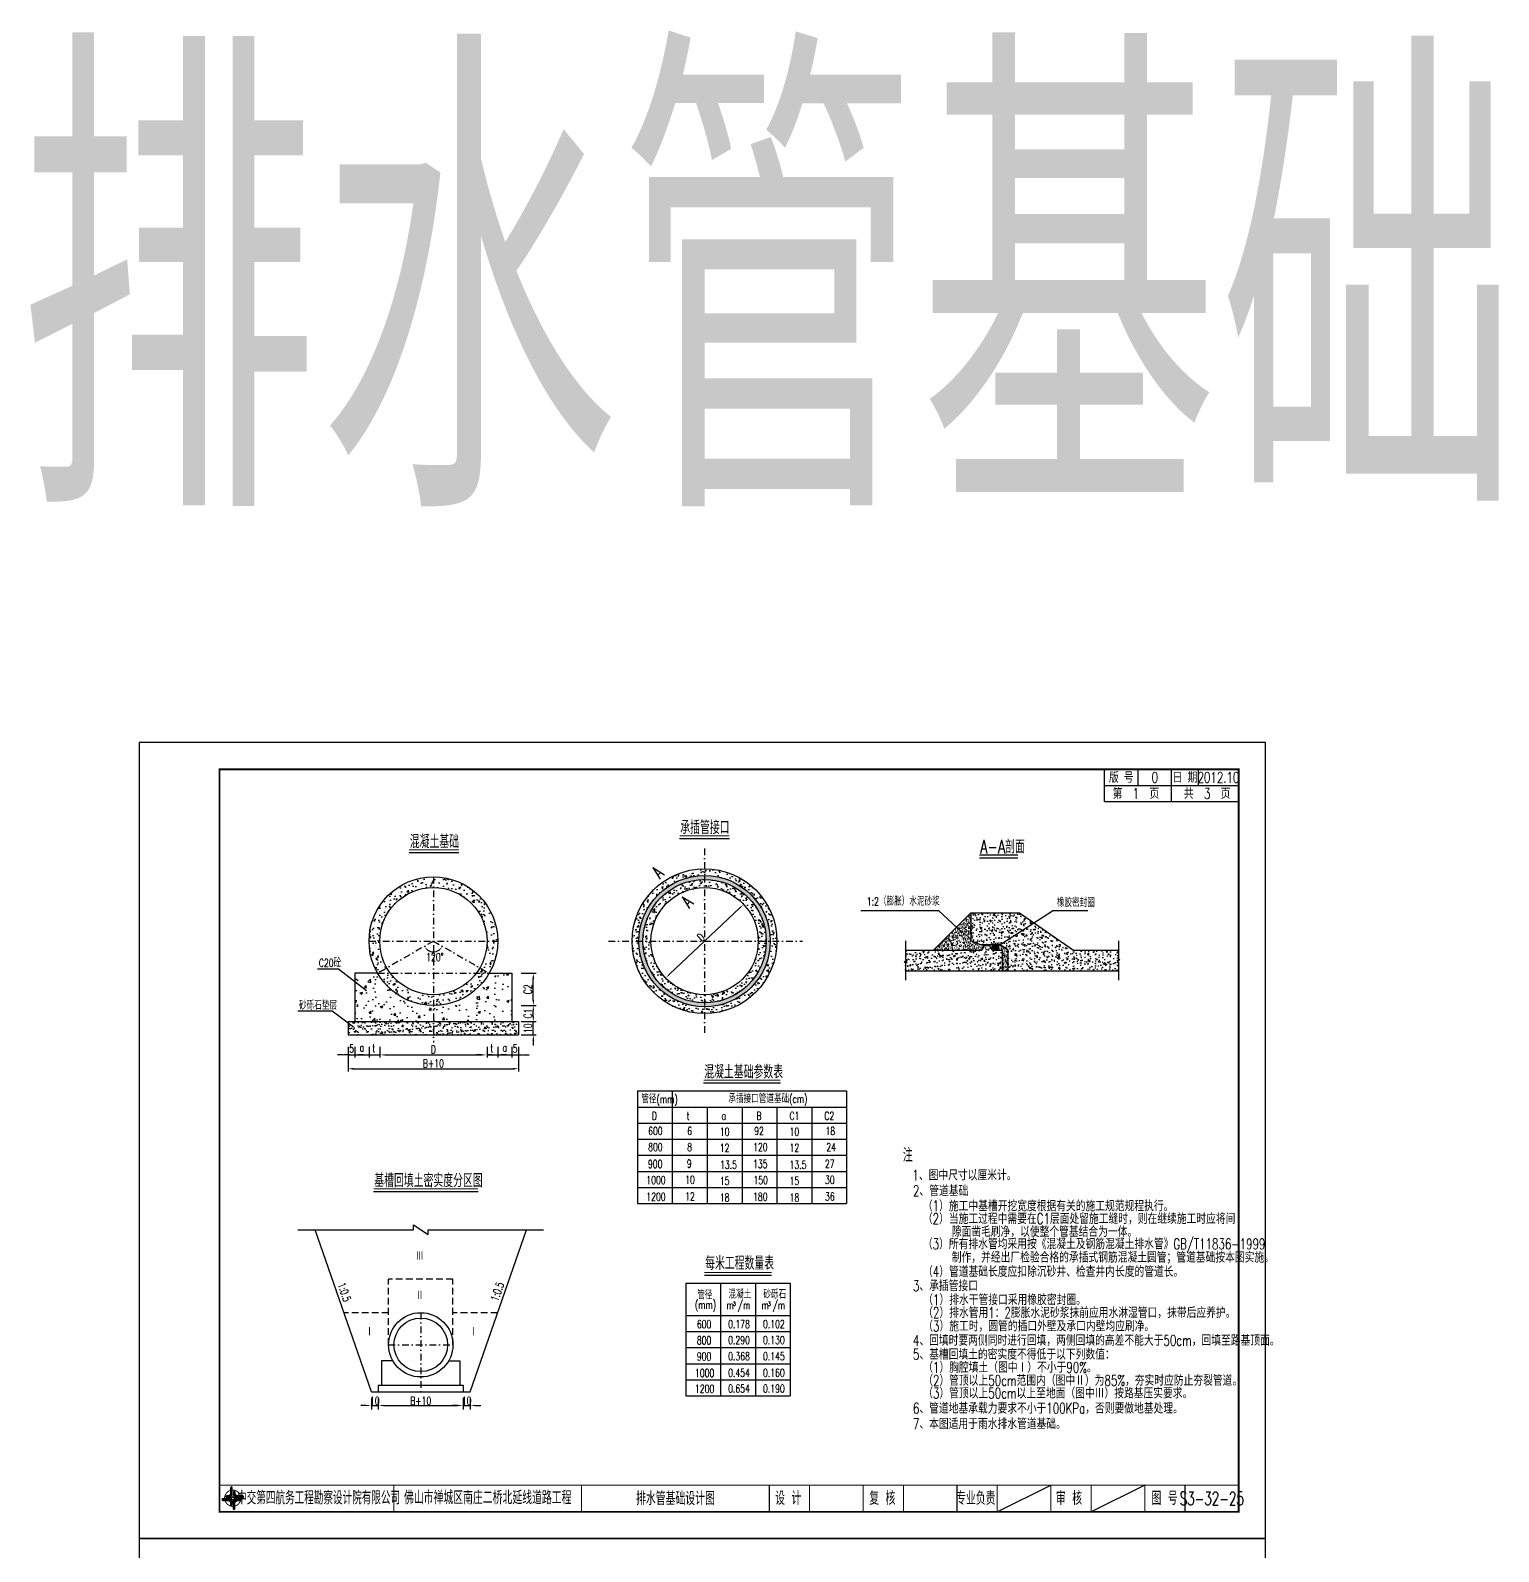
# Model space of a CAD drawing. Extents: x 5781 to 12795, y 1434 to 2653.
# Drawn here: x 10824 to 11372, y 2085 to 2653 of the extents above; entities that cross this region are included whole.
import ezdxf
from ezdxf.enums import TextEntityAlignment as Align

# ---------------------------------------------------------------- set-up
doc = ezdxf.new("R2010")
doc.units = 0
doc.header["$LTSCALE"] = 5
doc.header["$PDMODE"] = 32
doc.header["$PDSIZE"] = 0.3
doc.linetypes.add('DASHDOT', pattern=[1, 0.5, -0.25, 0, -0.25])
doc.linetypes.add('HIDDEN', pattern=[0.375, 0.25, -0.125])
doc.layers.get('0').update_dxf_attribs({"linetype": 'CONTINUOUS'})
doc.layers.get('Defpoints').update_dxf_attribs({"linetype": 'CONTINUOUS'})
for name, color, linetype in [('中心线', 2, 'DASHDOT'), ('图框', 7, 'CONTINUOUS'), ('填充', 8, 'CONTINUOUS'), ('尺寸标注', 4, 'CONTINUOUS'), ('文字', 7, 'CONTINUOUS'), ('文字字符', 7, 'CONTINUOUS'), ('结构', 7, 'CONTINUOUS'), ('结构1', 1, 'CONTINUOUS'), ('钢筋', 1, 'CONTINUOUS')]:
    doc.layers.add(name, color=color, linetype=linetype)
doc.styles.get("Standard").update_dxf_attribs({"font": 'simplex1.shx', "width": 0.7, "bigfont": 'hztxt.shx'})
doc.styles.add('TEXT', font='simplex1.shx', dxfattribs={"width": 0.7, "bigfont": 'hztxt.shx'})
doc.dimstyles.new('比例1：20', dxfattribs={"dimscale": 0, "dimtxt": 3, "dimasz": 2, "dimexe": 1, "dimexo": 1, "dimgap": 0.5, "dimtad": 1, "dimdec": 1, "dimlfac": 2, "dimzin": 9, "dimdsep": 46, "dimtxsty": 'Standard', "dimcen": -2, "dimclrd": 256, "dimclre": 256, "dimclrt": 7, "dimaunit": 1, "dimadec": 0, "dimazin": 0, "dimtfac": 0.0005, "dimtdec": 1, "dimtix": 1, "dimtmove": 2, "dimatfit": 3, "dimldrblk": 'DIM', "dimfxl": 0, "dimtolj": 1, "dimtzin": 13, "dimarcsym": 0})
pattern_1 = [(50, (11301.98, 2100.657), (4.554617, -0.398477), [0.47625, -5.23875]), (355, (11301.98, 2100.657), (-0.88107, 4.776416), [0.381, -4.191]), (100.451, (11302.3596, 2100.6236), (3.67356, 4.377917), [0.40475, -4.45225]), (46.1842, (11301.98, 2101.927), (6.77698, -1.05106), [0.71437, -7.85813]), (96.6356, (11302.545, 2101.839), (5.9351, 6.18564), [0.60712, -6.67837]), (351.184, (11301.98, 2101.927), (5.93512, 6.18563), [0.5715, -6.2865]), (21, (11302.615, 2101.6093), (3.79037, -2.556638), [0.47625, -5.23875]), (326, (11302.615, 2101.6093), (1.54505, 4.6047), [0.381, -4.191]), (71.4514, (11302.931, 2101.3963), (5.33541, 2.04807), [0.40475, -4.45225]), (37.5, (11301.98, 2100.6568), (0.077215, 2.113876), [0, -4.1402, 0, -4.2545, 0, -4.206875]), (7.5, (11301.98, 2100.6568), (1.670492, 2.504514), [0, -2.4257, 0, -4.04495, 0, -1.603375]), (327.5, (11300.564, 2100.6568), (3.389765, -0.143219), [0, -1.5875, 0, -4.953, 0, -6.57225]), (317.5, (11299.929, 2100.6568), (3.70323, 0.635662), [0, -2.06375, 0, -3.2893, 0, -4.66725])]

# ---------------------------------------------------------------- blocks, each defined once
blk = doc.blocks.new('series')
at = {"width": 0.75}
for tag, height, p in [('页码', 4, (-35, -19)), ('图名', 5, (-220, -282)), ('图号', 5, (-20, -282))]:
    blk.add_attdef(tag, text='', height=height, dxfattribs=at).set_placement(p, align=Align.MIDDLE_CENTER)
blk = doc.blocks.new('tb')
at = {"lineweight": -3}
h = blk.add_hatch(color=256, dxfattribs=at)
h.paths.add_polyline_path([(-1.23, -0.13), (-3.78, -0.14), (-4.14, -0.41), (-1.4, -0.44), (-0.56, -1.24), (-0.54, -2.62), (-0.27, -2.2), (-0.26, -1.06)])
h.paths.add_polyline_path([(0.13, -1.08), (0.14, -3.86), (0.41, -4.26), (0.44, -1.24), (1.25, -0.43), (2.66, -0.43), (2.26, -0.16), (1.07, -0.15)])
h.paths.add_polyline_path([(1.08, 0.3), (3.62, 0.3), (4.02, 0.56), (1.25, 0.57), (0.43, 1.39), (0.43, 2.8), (0.16, 2.41), (0.15, 1.24)])
h.paths.add_polyline_path([(-0.28, 1.21), (-0.28, 3.99), (-0.56, 4.39), (-0.57, 1.41), (-1.38, 0.6), (-2.74, 0.56), (-2.33, 0.3), (-1.2, 0.29)])
for p, q in [((-1.38, 0.6), (-2.74, 0.56)), ((-0.57, 1.41), (-1.38, 0.6)), ((-0.56, 4.39), (-0.57, 1.41)), ((0.43, 2.8), (0.43, 1.39)), ((0.43, 1.39), (1.25, 0.57)), ((1.25, 0.57), (4.02, 0.56)), ((-4.14, -0.41), (-1.4, -0.44)), ((-1.4, -0.44), (-0.56, -1.24)), ((-0.56, -1.24), (-0.54, -2.62)), ((0.41, -4.26), (0.44, -1.24)), ((0.44, -1.24), (1.25, -0.43)), ((1.25, -0.43), (2.66, -0.43))]:
    blk.add_line(p, q, dxfattribs=at)
at = {"lineweight": -3, "const_width": 0.35, "flags": 128}
for points in [[(-0.9, 3.02, 0.324167), (-3.16, -0.14)], [(2.88, 0.92, 0.324403), (-0.24, 3.15)], [(0.75, -2.86, 0.325418), (3.02, 0.26)], [(-2.98, -0.76, 0.322976), (0.14, -2.98)]]:
    blk.add_lwpolyline(points, format="xyb", dxfattribs=at)
at = {"lineweight": -3, "flags": 128}
for points in [[(-0.9, 3.99), (-0.9, 1.58), (-1.53, 0.91), (-2.34, 0.91), (-2.74, 0.56), (-2.33, 0.3), (-1.2, 0.29), (-0.28, 1.21), (-0.28, 3.99), (-0.56, 4.39)], [(-0.04, 0.77), (0.68, 0.04), (-0.04, -0.69), (-0.77, 0.05)], [(3.62, 0.92), (1.43, 0.92), (0.77, 1.54), (0.77, 2.38), (0.43, 2.8), (0.16, 2.41), (0.15, 1.24), (1.08, 0.3), (3.62, 0.3), (4.02, 0.56)], [(-3.73, -0.76), (-1.54, -0.76), (-0.89, -1.39), (-0.89, -2.21), (-0.54, -2.62), (-0.27, -2.2), (-0.26, -1.06), (-1.23, -0.13), (-3.78, -0.14), (-4.14, -0.41)], [(0.75, -3.85), (0.75, -1.43), (1.4, -0.78), (2.26, -0.78), (2.66, -0.43), (2.26, -0.16), (1.07, -0.15), (0.13, -1.08), (0.14, -3.86), (0.41, -4.26)]]:
    blk.add_lwpolyline(points, close=True, dxfattribs=at)
blk = doc.blocks.new('DIM')
at = {"layer": '尺寸标注'}
blk.add_solid([(-1, -0.125), (-1, 0.125), (0, 0)], dxfattribs=at)
blk = doc.blocks.new('*D701')
at = {"layer": 'Defpoints', "color": 0}
for p in [(11006.16, 2283.12), (11011.68, 2283.12), (11006.16, 2278.12)]:
    blk.add_point(p, dxfattribs=at)
at = {"layer": '尺寸标注', "lineweight": -2}
for p, q in [((11007.16, 2283.12), (11012.68, 2283.12)), ((11011.68, 2285.12), (11011.68, 2287.12)), ((11011.68, 2278.12), (11011.68, 2283.12)), ((11007.16, 2278.12), (11012.68, 2278.12)), ((11011.68, 2276.12), (11011.68, 2274.12))]:
    blk.add_line(p, q, dxfattribs=at)
at = {"layer": '尺寸标注'}
for points in [[(11011.35, 2285.12), (11012.01, 2285.12), (11011.68, 2283.12)], [(11011.35, 2276.12), (11012.01, 2276.12), (11011.68, 2278.12)]]:
    blk.add_solid(points, dxfattribs=at)
at = {"layer": '尺寸标注', "color": 7, "insert": (11009.68, 2280.62), "char_height": 3, "attachment_point": 5, "rotation": 90}
blk.add_mtext('\\A1;10', dxfattribs=at)
blk = doc.blocks.new('*D702')
at = {"layer": 'Defpoints', "color": 0}
for p in [(11006.16, 2289.12), (11011.68, 2289.12), (11006.16, 2283.12)]:
    blk.add_point(p, dxfattribs=at)
at = {"layer": '尺寸标注', "lineweight": -2}
for p, q in [((11007.16, 2289.12), (11012.68, 2289.12)), ((11007.16, 2283.12), (11012.68, 2283.12)), ((11011.68, 2285.12), (11011.68, 2287.12))]:
    blk.add_line(p, q, dxfattribs=at)
at = {"layer": '尺寸标注'}
for points in [[(11011.35, 2287.12), (11012.01, 2287.12), (11011.68, 2289.12)], [(11011.35, 2285.12), (11012.01, 2285.12), (11011.68, 2283.12)]]:
    blk.add_solid(points, dxfattribs=at)
at = {"layer": '尺寸标注', "color": 7, "insert": (11009.68, 2286.12), "char_height": 3, "attachment_point": 5, "rotation": 90}
blk.add_mtext('\\A1;C1', dxfattribs=at)
blk = doc.blocks.new('*D703')
at = {"layer": 'Defpoints', "color": 0}
for p in [(11006.16, 2301.12), (11011.68, 2301.12), (11006.16, 2289.12)]:
    blk.add_point(p, dxfattribs=at)
at = {"layer": '尺寸标注', "lineweight": -2}
for p, q in [((11007.16, 2301.12), (11012.68, 2301.12)), ((11011.68, 2291.12), (11011.68, 2299.12)), ((11007.16, 2289.12), (11012.68, 2289.12))]:
    blk.add_line(p, q, dxfattribs=at)
at = {"layer": '尺寸标注'}
for points in [[(11011.35, 2299.12), (11012.01, 2299.12), (11011.68, 2301.12)], [(11011.35, 2291.12), (11012.01, 2291.12), (11011.68, 2289.12)]]:
    blk.add_solid(points, dxfattribs=at)
at = {"layer": '尺寸标注', "color": 7, "insert": (11009.68, 2295.12), "char_height": 3, "attachment_point": 5, "rotation": 90}
blk.add_mtext('\\A1;C2', dxfattribs=at)
blk = doc.blocks.new('*D704')
at = {"layer": 'Defpoints', "color": 0}
for p in [(10942.66, 2270.67), (11006.16, 2270.67), (11006.16, 2265.5)]:
    blk.add_point(p, dxfattribs=at)
at = {"layer": '尺寸标注', "lineweight": -2}
for p, q in [((10942.66, 2269.67), (10942.66, 2264.5)), ((10944.66, 2265.5), (11004.16, 2265.5)), ((11006.16, 2269.67), (11006.16, 2264.5))]:
    blk.add_line(p, q, dxfattribs=at)
at = {"layer": '尺寸标注'}
for points in [[(10944.66, 2265.84), (10944.66, 2265.17), (10942.66, 2265.5)], [(11004.16, 2265.84), (11004.16, 2265.17), (11006.16, 2265.5)]]:
    blk.add_solid(points, dxfattribs=at)
at = {"layer": '尺寸标注', "color": 7, "insert": (10974.41, 2267.5), "char_height": 3, "attachment_point": 5, "style": 'TEXT'}
blk.add_mtext('\\A1;B+10', dxfattribs=at)
blk = doc.blocks.new('123')
at = {"layer": '图框'}
blk.add_lwpolyline([(6201.38, 2092.12), (6201.38, 2389.12), (5781.38, 2389.12), (5781.38, 2092.12)], close=True, dxfattribs=at)

msp = doc.modelspace()

# ---------------------------------------------------------------- hatches: boundary and pattern name
at = {"layer": '填充'}
h = msp.add_hatch(dxfattribs=at)
h.set_pattern_fill('AR-CONC', color=256, scale=0.025, style=0)
h.set_pattern_definition(pattern_1)
edge = h.paths.add_edge_path()
edge.add_arc((11075.5442, 2313.1192), 27, 0, 360)
edge = h.paths.add_edge_path(flags=16)
edge.add_arc((11075.5442, 2313.1192), 24.5, 0, 360)
h = msp.add_hatch(dxfattribs=at)
h.set_pattern_fill('AR-CONC', color=256, scale=0.03, style=0)
h.set_pattern_definition([(50, (8106.6377, 2253.0913), (5.46554, -0.4781726), [0.5715, -6.2865]), (355, (8106.6377, 2253.091), (-1.057285, 5.731699), [0.4572, -5.0292]), (100.451, (8107.093, 2253.0514), (4.408275, 5.253501), [0.4857, -5.3427]), (46.1842, (8106.638, 2254.615), (8.132371, -1.26127), [0.85725, -9.42975]), (96.6356, (8107.315, 2254.51), (7.122127, 7.422767), [0.72855, -8.01405]), (351.184, (8106.638, 2254.615), (7.122138, 7.422754), [0.6858, -7.5438]), (21, (8107.3997, 2254.2343), (4.5484464, -3.0679656), [0.5715, -6.2865]), (326, (8107.3997, 2254.234), (1.854061, 5.525639), [0.4572, -5.0292]), (71.4514, (8107.7787, 2253.9786), (6.402495, 2.457686), [0.4857, -5.3427]), (37.5, (8106.6377, 2253.0913), (0.0926581, 2.5366512), [0, -4.96824, 0, -5.1054, 0, -5.04825]), (7.5, (8106.6377, 2253.0913), (2.00459, 3.0054172), [0, -2.91084, 0, -4.85394, 0, -1.92405]), (327.5, (8104.9384, 2253.0913), (4.0677179, -0.1718623), [0, -1.905, 0, -5.9436, 0, -7.8867]), (317.5, (8104.1764, 2253.0913), (4.4438754, 0.7627947), [0, -2.4765, 0, -3.94716, 0, -5.6007])])
h.paths.add_polyline_path([(10974.4107, 2337.1192), (10974.4107, 2333.1192, -0.41421356), (10994.4107, 2313.1192), (10998.4107, 2313.1192, 0.41421356)])
h.paths.add_polyline_path([(10974.4107, 2333.1192), (10974.4107, 2337.1192, 0.41421356), (10950.4107, 2313.1192), (10954.4107, 2313.1192, -0.41421356)])
h.paths.add_polyline_path([(10954.4107, 2313.1192), (10950.4107, 2313.1192, 0.1316525), (10953.6261, 2301.1192), (10957.0902, 2303.1192, -0.1316525)])
h.paths.add_polyline_path([(10957.0902, 2303.1192), (10953.6261, 2301.1192, 0.26794919), (10974.4107, 2289.1192), (10974.4107, 2293.1192, -0.26794919)])
h.paths.add_polyline_path([(10974.4107, 2293.1192), (10974.4107, 2289.1192, 0.26794919), (10995.1953, 2301.1192), (10991.7312, 2303.1192, -0.26794919)])
h.paths.add_polyline_path([(10998.4107, 2313.1192), (10994.4107, 2313.1192, -0.1316525), (10991.7312, 2303.1192), (10995.1953, 2301.1192, 0.1316525)])
h = msp.add_hatch(dxfattribs=at)
h.set_pattern_fill('AR-SAND', color=256, scale=0.025, style=0)
h.set_pattern_definition([(37.5, (11301.98, 2100.6568), (-0.0400008, 1.223533), [0, -0.9652, 0, -1.0795, 0, -1.031875]), (7.5, (11301.98, 2100.6568), (1.123808, 1.792063), [0, -0.5207, 0, -0.86995, 0, -0.333375]), (327.5, (11301.199, 2100.6568), (1.977481, 0.003593), [0, -0.3175, 0, -1.143, 0, -1.49225]), (317.5, (11301.199, 2100.6568), (1.908891, 0.557323), [0, -0.15875, 0, -0.7493, 0, -0.85725])])
edge = h.paths.add_edge_path()
edge.add_arc((11075.5442, 2313.1192), 24.5, 0, 360)
edge = h.paths.add_edge_path(flags=16)
edge.add_arc((11075.5442, 2313.1192), 23, 0, 360)
h = msp.add_hatch(dxfattribs=at)
h.set_pattern_fill('AR-CONC', color=256, scale=0.025, style=0)
h.set_pattern_definition(pattern_1)
h.paths.add_polyline_path([(11098.5442, 2313.1192, 1), (11052.5442, 2313.1192, 1)])
h.paths.add_polyline_path([(11095.5442, 2313.1192, 1), (11055.5442, 2313.1192, 1)], flags=16)
h.paths.add_polyline_path([(11071.7236, 2315.3559), (11073.5258, 2317.0595), (11076.617, 2313.7893), (11074.8148, 2312.0857)], flags=8)
h = msp.add_hatch(dxfattribs=at)
h.set_pattern_fill('AR-CONC', color=256, scale=0.021, style=0)
h.set_pattern_definition([(50, (11273.523, 2170.6355), (3.82588, -0.33472), [0.40005, -4.40055]), (355, (11273.523, 2170.6355), (-0.7401, 4.01219), [0.32004, -3.52044]), (100.451, (11273.8418, 2170.6076), (3.08579, 3.67745), [0.33999, -3.73989]), (46.1842, (11273.523, 2171.7023), (5.69266, -0.88289), [0.60007, -6.60082]), (96.6356, (11273.9974, 2171.629), (4.98549, 5.19594), [0.50998, -5.60983]), (351.184, (11273.523, 2171.7023), (4.9855, 5.19593), [0.48006, -5.28066]), (21, (11274.0564, 2171.4356), (3.18391, -2.147576), [0.40005, -4.40055]), (326, (11274.0564, 2171.4356), (1.29784, 3.86795), [0.32004, -3.52044]), (71.4514, (11274.3217, 2171.2566), (4.481746, 1.72038), [0.33999, -3.73989]), (37.5, (11273.523, 2170.6355), (0.064861, 1.775656), [0, -3.477768, 0, -3.57378, 0, -3.533775]), (7.5, (11273.523, 2170.6355), (1.403213, 2.103792), [0, -2.037588, 0, -3.397758, 0, -1.346835]), (327.5, (11272.3335, 2170.6355), (2.847402, -0.120304), [0, -1.3335, 0, -4.16052, 0, -5.52069]), (317.5, (11271.8, 2170.6355), (3.110713, 0.533956), [0, -1.73355, 0, -2.763012, 0, -3.92049])])
h.paths.add_polyline_path([(11150.4462, 2309.7243), (11150.4462, 2306.3196), (11150.9928, 2306.3196), (11149.9747, 2305.3014), (11150.4462, 2305.3014), (11150.4462, 2301.9993), (11186.6713, 2301.9993), (11186.6713, 2309.7243), (11182.7873, 2309.7243), (11181.894, 2311.3176), (11179.794, 2311.3176), (11178.9007, 2309.7243)])
h.paths.add_polyline_path([(11229.8757, 2301.9993), (11229.8757, 2305.3014), (11229.4041, 2305.3014), (11230.4223, 2306.3196), (11229.8757, 2306.3196), (11229.8757, 2309.7243), (11213.1425, 2309.7243), (11198.42, 2319.8917), (11185.9266, 2311.8243), (11186.6713, 2311.8243), (11188.7713, 2309.7243), (11188.7713, 2301.9993)])
h.paths.add_polyline_path([(11174.8084, 2323.6294), (11174.8084, 2313.2482), (11178.112, 2311.8243), (11185.9266, 2311.8243), (11198.42, 2319.8917), (11193.0079, 2323.6294)])
h = msp.add_hatch(dxfattribs=at)
h.set_pattern_fill('AR-SAND', color=256, scale=0.021, style=0)
h.set_pattern_definition([(37.5, (11273.523, 2165.799), (-0.0336007, 1.0277678), [0, -0.810768, 0, -0.90678, 0, -0.866775]), (7.5, (11273.523, 2165.799), (0.943999, 1.505333), [0, -0.437388, 0, -0.730758, 0, -0.280035]), (327.5, (11272.8669, 2165.799), (1.661084, 0.003018), [0, -0.2667, 0, -0.96012, 0, -1.25349]), (317.5, (11272.8669, 2165.799), (1.603469, 0.468152), [0, -0.13335, 0, -0.629412, 0, -0.72009])])
h.paths.add_polyline_path([(11174.8084, 2313.2482), (11174.8084, 2323.6294), (11160.9033, 2309.7243), (11178.9007, 2309.7243), (11179.794, 2311.3176), (11181.894, 2311.3176), (11182.7873, 2309.7243), (11183.9924, 2309.7243, -0.41421356), (11182.9424, 2310.7743, -0.41421356), (11183.9924, 2311.8243), (11178.112, 2311.8243)])
h.paths.add_polyline_path([(11188.7713, 2309.7243), (11185.7598, 2311.7167), (11184.9539, 2311.1963, -0.10374585), (11185.0424, 2310.7743, -0.41421356), (11183.9924, 2309.7243), (11186.6713, 2309.7243), (11186.6713, 2301.9993), (11188.7713, 2301.9993)])
h.paths.add_polyline_path([(11169.8687, 2315.45), (11171.5913, 2311.0774), (11168.6606, 2309.9228), (11166.9379, 2314.2954)], flags=24)
h = msp.add_hatch(dxfattribs=at)
h.set_pattern_fill('AR-CONC', color=256, scale=0.05, style=0)
h.set_pattern_definition([(50, (8106.638, 2253.091), (9.109233, -0.796954), [0.9525, -10.4775]), (355, (8106.638, 2253.091), (-1.76214, 9.552832), [0.762, -8.382]), (100.451, (8107.397, 2253.025), (7.347125, 8.755834), [0.8095, -8.9045]), (46.1842, (8106.638, 2255.631), (13.55395, -2.102116), [1.42875, -15.71625]), (96.6356, (8107.767, 2255.456), (11.87021, 12.37128), [1.21425, -13.35675]), (351.184, (8106.638, 2255.631), (11.87023, 12.371256), [1.143, -12.573]), (21, (8107.908, 2254.996), (7.580744, -5.113276), [0.9525, -10.4775]), (326, (8107.908, 2254.996), (3.0901, 9.209398), [0.762, -8.382]), (71.4514, (8108.539, 2254.57), (10.670825, 4.096143), [0.8095, -8.9045]), (37.5, (8106.6377, 2253.0913), (0.15443, 4.227752), [0, -8.2804, 0, -8.509, 0, -8.41375]), (7.5, (8106.6377, 2253.0913), (3.340983, 5.009029), [0, -4.8514, 0, -8.0899, 0, -3.20675]), (327.5, (8103.8056, 2253.0913), (6.7795298, -0.2864372), [0, -3.175, 0, -9.906, 0, -13.1445]), (317.5, (8102.5356, 2253.091), (7.406459, 1.271325), [0, -4.1275, 0, -6.5786, 0, -9.3345])])
h.paths.add_polyline_path([(11003.6607, 2283.1192), (11003.6607, 2301.1192), (11001.1953, 2301.1192), (10995.1953, 2301.1192, -0.26794919), (10974.4107, 2289.1192), (10974.4107, 2283.1192)])
h.paths.add_polyline_path([(10953.6261, 2301.1192), (10947.6261, 2301.1192), (10945.1607, 2301.1192), (10945.1607, 2283.1192), (10974.4107, 2283.1192), (10974.4107, 2289.1192, -0.26794919)])
h = msp.add_hatch(dxfattribs=at)
h.set_pattern_fill('AR-SAND', color=256, scale=0.05, style=0)
h.set_pattern_definition([(37.5, (8106.6377, 2252.3413), (-0.0800016, 2.4470662), [0, -1.9304, 0, -2.159, 0, -2.06375]), (7.5, (8106.6377, 2252.3413), (2.2476164, 3.5841255), [0, -1.0414, 0, -1.7399, 0, -0.66675]), (327.5, (8105.0756, 2252.3413), (3.9549619, 0.007186), [0, -0.635, 0, -2.286, 0, -2.9845]), (317.5, (8105.0756, 2252.3413), (3.8177823, 1.1146466), [0, -0.3175, 0, -1.4986, 0, -1.7145])])
h.paths.add_polyline_path([(10974.4107, 2283.1192), (10942.6607, 2283.1192), (10942.6607, 2278.1192), (10974.4107, 2278.1192)])
h.paths.add_polyline_path([(11006.1607, 2283.1192), (10974.4107, 2283.1192), (10974.4107, 2278.1192), (11006.1607, 2278.1192)])
at = {"layer": '结构'}
h = msp.add_hatch(dxfattribs=at)
h.set_pattern_fill('NET', color=256, scale=0.14, style=0)
h.set_pattern_definition([(0, (11273.52296, 2165.79904), (0, 0.4445), []), (90, (11273.52296, 2165.79904), (-0.4445, 3e-17), [])])
h.paths.add_polyline_path([(11185.0424, 2310.7743, 1), (11182.9424, 2310.7743, 1)])

# ---------------------------------------------------------------- linework, layer by layer
for p, q in [((11066.2028, 2351.4245), (11084.7903, 2351.4245)), ((10965.3509, 2346.1544), (10983.9385, 2346.1544)), ((11178.0446, 2344.2478), (11192.3717, 2344.2478)), ((11075.1658, 2260.2162), (11103.8331, 2260.2162)), ((10952.1136, 2219.6764), (10991.0924, 2219.6764)), ((11075.4791, 2188.4751), (11100.5194, 2188.4751))]:
    msp.add_line(p, q)
at = {"const_width": 0.4}
for points in [[(11066.2028, 2352.4245), (11084.7903, 2352.4245)], [(10965.3509, 2347.1544), (10983.9385, 2347.1544)], [(11178.0446, 2345.2478), (11192.3717, 2345.2478)], [(11075.1658, 2261.2162), (11103.8331, 2261.2162)], [(10952.1136, 2220.6764), (10991.0924, 2220.6764)], [(11075.4791, 2189.4751), (11100.5194, 2189.4751)]]:
    msp.add_lwpolyline(points, dxfattribs=at)
at = {"layer": '中心线'}
for p, q in [((11075.5442, 2347.7159), (11075.5442, 2278.1588)), ((10974.4107, 2337.1192), (10974.4107, 2275.3532)), ((10950.4107, 2313.1192), (10998.4107, 2313.1192)), ((10974.4107, 2313.1192), (10953.6261, 2301.1192)), ((10974.4107, 2313.1192), (10995.1953, 2301.1192)), ((11039.6827, 2313.1192), (11111.9945, 2313.1192)), ((10953.6261, 2301.1192), (10995.1953, 2301.1192)), ((10969.7011, 2174.5019), (10969.7011, 2145.0019)), ((10957.7011, 2162.5019), (10981.7011, 2162.5019))]:
    msp.add_line(p, q, dxfattribs=at)
at = {"layer": '图框'}
for p, q in [((11224.6766, 2365.1933), (11224.6766, 2377.1933)), ((11237.1766, 2371.1933), (11237.1766, 2377.1933)), ((11249.6766, 2371.1933), (11249.6766, 2377.1933)), ((11259.6766, 2371.1933), (11259.6766, 2377.1933)), ((11224.6766, 2371.1933), (11274.6766, 2371.1933)), ((11249.6766, 2365.1933), (11249.6766, 2371.1933)), ((11224.6766, 2365.1933), (11274.6766, 2365.1933)), ((11184.6766, 2100.1933), (11204.6766, 2110.1933)), ((11239.6766, 2110.1933), (11219.6766, 2100.1933))]:
    msp.add_line(p, q, dxfattribs=at)
for points, const_width in [([(11274.6766, 2377.1933), (10894.6766, 2377.1933), (10894.6766, 2100.1933), (11274.6766, 2100.1933), (11274.6766, 2377.1933)], 0.7), ([(10894.6766, 2110.1933), (11274.6766, 2110.1933)], 0.4), ([(10959.6766, 2110.1933), (10959.6766, 2100.1933)], 0.4), ([(11029.6766, 2100.1933), (11029.6766, 2110.1933)], 0.4), ([(11099.6766, 2100.1933), (11099.6766, 2110.1933)], 0.4), ([(11114.6766, 2100.1933), (11114.6766, 2110.1933)], 0.4), ([(11134.6766, 2100.1933), (11134.6766, 2110.1933)], 0.4), ([(11149.6766, 2100.1933), (11149.6766, 2110.1933)], 0.4), ([(11169.6766, 2100.1933), (11169.6766, 2110.1933)], 0.4), ([(11169.6766, 2100.1933), (11169.6766, 2110.1933)], 0.4), ([(11184.6766, 2100.1933), (11184.6766, 2110.1933)], 0.4), ([(11204.6766, 2100.1933), (11204.6766, 2110.1933)], 0.4), ([(11219.6766, 2100.1933), (11219.6766, 2110.1933)], 0.4), ([(11239.6766, 2100.1933), (11239.6766, 2110.1933)], 0.4), ([(11254.6766, 2100.1933), (11254.6766, 2110.1933)], 0.4)]:
    msp.add_lwpolyline(points, dxfattribs=dict(at, const_width=const_width))
at = {"layer": '尺寸标注'}
for p, q in [((11062.4636, 2300.7547), (11088.6247, 2325.4836)), ((11133.7902, 2324.5238), (11162.7671, 2324.5238)), ((11162.7671, 2324.5238), (11171.5581, 2316.3883)), ((11205.5934, 2324.5238), (11184.3122, 2310.7819)), ((11205.5934, 2324.5238), (11218.4837, 2324.5238)), ((10931.1864, 2302.7874), (10938.9781, 2302.7874)), ((10938.9781, 2302.7874), (10949.4463, 2294.7633)), ((10923.8148, 2287.1651), (10936.6236, 2287.1651)), ((10936.6236, 2287.1651), (10944.6685, 2281.1014)), ((10940.6607, 2270.6747), (10938.6607, 2270.6747)), ((10943.1607, 2270.6747), (10941.1607, 2270.6747)), ((10942.6607, 2273.6377), (10942.6607, 2269.6747)), ((10942.6607, 2270.6747), (10945.1607, 2270.6747)), ((10945.1607, 2273.6377), (10945.1607, 2269.6747)), ((10945.1607, 2273.6377), (10945.1607, 2269.6747)), ((10945.1607, 2270.6747), (10950.4107, 2270.6747)), ((10948.4107, 2270.6747), (10946.4107, 2270.6747)), ((10947.1607, 2270.6747), (10949.1607, 2270.6747)), ((10950.4107, 2273.6377), (10950.4107, 2269.6747)), ((10950.4107, 2273.6377), (10950.4107, 2269.6747)), ((10950.4107, 2270.6747), (10954.4107, 2270.6747)), ((10952.4107, 2270.6747), (10954.4107, 2270.6747)), ((10954.4107, 2273.6377), (10954.4107, 2269.6747)), ((10954.4107, 2273.6377), (10954.4107, 2269.6747)), ((10956.4107, 2270.6747), (10958.4107, 2270.6747)), ((10956.4107, 2270.6747), (10992.4107, 2270.6747)), ((10992.4107, 2270.6747), (10990.4107, 2270.6747)), ((10994.4107, 2273.6377), (10994.4107, 2269.6747)), ((10994.4107, 2273.6377), (10994.4107, 2269.6747)), ((10994.4107, 2270.6747), (10998.4107, 2270.6747)), ((10996.4107, 2270.6747), (10994.4107, 2270.6747)), ((10998.4107, 2273.6377), (10998.4107, 2269.6747)), ((10998.4107, 2273.6377), (10998.4107, 2269.6747)), ((10998.4107, 2270.6747), (11003.6607, 2270.6747)), ((11001.6607, 2270.6747), (10999.6607, 2270.6747)), ((11000.4107, 2270.6747), (11002.4107, 2270.6747)), ((11003.6607, 2273.6377), (11003.6607, 2269.6747)), ((11003.6607, 2273.6377), (11003.6607, 2269.6747)), ((11003.6607, 2270.6747), (11006.1607, 2270.6747)), ((11005.6607, 2270.6747), (11007.6607, 2270.6747)), ((11006.1607, 2273.6377), (11006.1607, 2269.6747)), ((11008.1607, 2270.6747), (11010.1607, 2270.6747)), ((10923.9096, 2205.442), (10966.9692, 2205.442)), ((10966.9692, 2205.442), (10966.9692, 2207.2507)), ((10966.9692, 2207.2507), (10972.4053, 2203.6516)), ((10972.4053, 2203.6516), (10972.4053, 2205.442)), ((10972.4053, 2205.442), (11015.4926, 2205.442)), ((10949.3261, 2139.8599), (10947.3261, 2139.8599)), ((10951.3261, 2142.5238), (10951.3261, 2138.3599)), ((10951.3261, 2139.8599), (10953.8261, 2139.8599)), ((10953.8261, 2142.5238), (10953.8261, 2138.3599)), ((10953.8261, 2142.5238), (10953.8261, 2138.3599)), ((10955.8261, 2139.8599), (10983.5761, 2139.8599)), ((10955.8261, 2139.8599), (10957.8261, 2139.8599)), ((10983.5761, 2139.8599), (10981.5761, 2139.8599)), ((10985.5761, 2142.5238), (10985.5761, 2138.3599)), ((10985.5761, 2142.5238), (10985.5761, 2138.3599)), ((10985.5761, 2139.8599), (10988.0761, 2139.8599)), ((10988.0761, 2142.5238), (10988.0761, 2138.3599)), ((10990.0761, 2139.8599), (10992.0761, 2139.8599))]:
    msp.add_line(p, q, dxfattribs=at)
at = {"layer": '尺寸标注', "color": 1}
for p, q in [((10953.6261, 2301.1192), (10947.6261, 2301.1192)), ((10995.1953, 2301.1192), (11001.1953, 2301.1192)), ((10959.3088, 2156.5019), (10956.3088, 2156.5019)), ((10980.0934, 2156.5019), (10983.0934, 2156.5019))]:
    msp.add_line(p, q, dxfattribs=at)
at = {"layer": '尺寸标注'}
for centre, radius, start, end in [((11160.9033, 2309.7243), 7.1339, 11.262125, 33.737875), ((10974.4107, 2313.1192), 3.9954, 238.988855, 301.011145)]:
    msp.add_arc(centre, radius, start, end, dxfattribs=at)
at = {"layer": '文字'}
for points in [[(11056.3172, 2341.5911, 0, 0.7, 0), (11054.903, 2340.1769, 0, 0, 0), (11053.1353, 2338.4091, 0, 0, 0), (11056.5271, 2335.0173, 0, 0, 0)], [(11071.5926, 2326.4315, 0, 0.7, 0), (11070.1999, 2324.9961, 0, 0, 0), (11068.459, 2323.2019, 0, 0, 0), (11065.0163, 2326.5422, 0, 0, 0)]]:
    msp.add_lwpolyline(points, format="xyseb", dxfattribs=at)
at = {"layer": '文字字符', "color": 1, "linetype": 'ByBlock'}
for p, q in [((11050.4995, 2257.2162), (11050.4995, 2241.2162)), ((11050.4995, 2257.2162), (11128.4995, 2257.2162)), ((11128.4995, 2257.2162), (11128.4995, 2241.2162)), ((11050.4995, 2241.2162), (11050.4995, 2215.2162)), ((11050.4995, 2241.2162), (11050.4995, 2215.2162)), ((11128.4995, 2241.2162), (11128.4995, 2215.2162)), ((11128.4995, 2241.2162), (11128.4995, 2215.2162)), ((11050.4995, 2215.2162), (11128.4995, 2215.2162)), ((11068.4993, 2185.4751), (11068.4993, 2173.4751)), ((11068.4993, 2185.4751), (11107.4993, 2185.4751)), ((11107.4993, 2185.4751), (11107.4993, 2173.4751)), ((11068.4993, 2173.4751), (11068.4993, 2143.4751)), ((11107.4993, 2173.4751), (11107.4993, 2143.4751)), ((11068.4993, 2143.4751), (11107.4993, 2143.4751))]:
    msp.add_line(p, q, dxfattribs=at)
at = {"layer": '文字字符', "linetype": 'ByBlock'}
for p, q in [((11063.4995, 2257.2162), (11063.4995, 2215.2162)), ((11076.4995, 2251.2162), (11076.4995, 2215.2162)), ((11089.4995, 2251.2162), (11089.4995, 2215.2162)), ((11102.4995, 2251.2162), (11102.4995, 2215.2162)), ((11115.4995, 2251.2162), (11115.4995, 2215.2162)), ((11081.4993, 2185.4751), (11081.4993, 2173.4751)), ((11094.4993, 2185.4751), (11094.4993, 2173.4751)), ((11068.4993, 2173.4751), (11107.4993, 2173.4751)), ((11068.4993, 2173.4751), (11107.4993, 2173.4751)), ((11068.4993, 2173.4751), (11107.4993, 2173.4751)), ((11068.4993, 2173.4751), (11107.4993, 2173.4751)), ((11081.4993, 2173.4751), (11081.4993, 2143.4751)), ((11094.4993, 2173.4751), (11094.4993, 2143.4751)), ((11068.4993, 2167.4751), (11107.4993, 2167.4751)), ((11068.4993, 2161.4751), (11107.4993, 2161.4751)), ((11068.4993, 2155.4751), (11107.4993, 2155.4751)), ((11068.4993, 2149.4751), (11107.4993, 2149.4751))]:
    msp.add_line(p, q, dxfattribs=at)
at = {"layer": '文字字符', "color": 7, "linetype": 'ByBlock'}
for p, q in [((11050.4995, 2251.2162), (11128.4995, 2251.2162)), ((11050.4995, 2245.2162), (11128.4995, 2245.2162)), ((11050.4995, 2239.2162), (11128.4995, 2239.2162)), ((11050.4995, 2233.2162), (11128.4995, 2233.2162)), ((11050.4995, 2227.2162), (11128.4995, 2227.2162)), ((11050.4995, 2221.2162), (11128.4995, 2221.2162))]:
    msp.add_line(p, q, dxfattribs=at)
at = {"layer": '结构'}
for p, q in [((11174.8084, 2323.6294), (11160.9033, 2309.7243)), ((11150.4462, 2313.2243), (11150.4462, 2306.3196)), ((11229.8757, 2313.2243), (11229.8757, 2306.3196)), ((11150.9928, 2306.3196), (11149.9747, 2305.3014)), ((11149.9747, 2305.3014), (11150.4462, 2305.3014)), ((11150.4462, 2306.3196), (11150.9928, 2306.3196)), ((11150.4462, 2305.3014), (11150.4462, 2298.4993)), ((11230.4223, 2306.3196), (11229.4041, 2305.3014)), ((11229.4041, 2305.3014), (11229.8757, 2305.3014)), ((11229.8757, 2306.3196), (11230.4223, 2306.3196)), ((11229.8757, 2305.3014), (11229.8757, 2298.4993)), ((11186.6713, 2301.9993), (11188.7713, 2301.9993))]:
    msp.add_line(p, q, dxfattribs=at)
at = {"layer": '结构', "linetype": 'HIDDEN', "ltscale": 2}
for p, q in [((10957.7011, 2162.5019), (10957.7011, 2187.0019)), ((10981.7011, 2187.0019), (10957.7011, 2187.0019)), ((10981.7011, 2162.5019), (10981.7011, 2187.0019)), ((10957.7011, 2174.5019), (10941.0743, 2174.5019)), ((10998.328, 2174.5019), (10981.7011, 2174.5019))]:
    msp.add_line(p, q, dxfattribs=at)
at = {"layer": '结构'}
msp.add_circle((11183.9924, 2310.7743), 1.05, dxfattribs=at)
at = {"layer": '结构1'}
for p, q in [((10947.6261, 2301.1192), (10945.1607, 2301.1192)), ((10945.1607, 2301.1192), (10945.1607, 2283.1192)), ((11001.1953, 2301.1192), (11003.6607, 2301.1192)), ((11003.6607, 2301.1192), (11003.6607, 2283.1192)), ((10942.6607, 2283.1192), (11006.1607, 2283.1192)), ((10942.6607, 2283.1192), (10942.6607, 2278.1192)), ((11006.1607, 2283.1192), (11006.1607, 2278.1192)), ((10942.6607, 2278.1192), (11006.1607, 2278.1192)), ((10956.3088, 2156.5019), (10955.0761, 2156.5019)), ((10955.0761, 2156.5019), (10955.0761, 2147.5019)), ((10983.0934, 2156.5019), (10984.3261, 2156.5019)), ((10984.3261, 2156.5019), (10984.3261, 2147.5019)), ((10953.8261, 2147.5019), (10985.5761, 2147.5019)), ((10953.8261, 2147.5019), (10953.8261, 2145.0019)), ((10985.5761, 2147.5019), (10985.5761, 2145.0019)), ((10953.8261, 2145.0019), (10985.5761, 2145.0019))]:
    msp.add_line(p, q, dxfattribs=at)
for centre, radius in [((10974.4107, 2313.1192), 24), ((10974.4107, 2313.1192), 20), ((10969.7011, 2162.5019), 12), ((10969.7011, 2162.5019), 10)]:
    msp.add_circle(centre, radius, dxfattribs=at)
at = {"layer": '钢筋'}
for p, q in [((11174.8084, 2323.6294), (11174.8084, 2313.2482)), ((11174.8084, 2323.6294), (11193.0079, 2323.6294)), ((11193.0079, 2323.6294), (11213.1425, 2309.7243)), ((11178.112, 2311.8243), (11174.8084, 2313.2482)), ((11178.112, 2311.8243), (11185.5971, 2311.8243)), ((11179.794, 2311.3176), (11178.9007, 2309.7243)), ((11181.894, 2311.3176), (11179.794, 2311.3176)), ((11182.7873, 2309.7243), (11181.894, 2311.3176)), ((11188.7713, 2309.7243), (11185.5971, 2311.8243)), ((11150.4462, 2309.7243), (11178.9007, 2309.7243)), ((11182.7873, 2309.7243), (11186.6713, 2309.7243)), ((11186.6713, 2301.9993), (11186.6713, 2309.7243)), ((11188.7713, 2301.9993), (11188.7713, 2309.7243)), ((11213.1425, 2309.7243), (11229.8757, 2309.7243)), ((11150.4462, 2301.9993), (11186.6713, 2301.9993)), ((11188.7713, 2301.9993), (11229.8757, 2301.9993)), ((10951.3261, 2145.0019), (10930.3219, 2205.442)), ((10988.0761, 2145.0019), (11009.0803, 2205.442)), ((10951.3261, 2145.0019), (10988.0761, 2145.0019))]:
    msp.add_line(p, q, dxfattribs=at)
for radius in [27, 24.5, 23, 20]:
    msp.add_circle((11075.5442, 2313.1192), radius, dxfattribs=at)

# ---------------------------------------------------------------- block references
at = {"layer": '图框'}
ref = msp.add_blockref('series', (11284.6766, 2387.1933), dxfattribs=at)
ref.add_attrib('页码', '第  1  页    共  3  页', dxfattribs={"layer": '0', "height": 4, "width": 0.7}).set_placement((11249.6766, 2368.1933), align=Align.MIDDLE_CENTER)
ref.add_attrib('图名', '排水管基础设计图', dxfattribs={"layer": '0', "height": 5, "width": 0.7}).set_placement((11064.6766, 2105.1933), align=Align.MIDDLE_CENTER)
ref.add_attrib('图号', 'S3-32-25', dxfattribs={"layer": '0', "height": 5, "width": 0.65}).set_placement((11264.6766, 2105.1933), align=Align.MIDDLE_CENTER)
at = {"layer": '图框', "lineweight": -3}
msp.add_blockref('tb', (10899.6723, 2105.1987), dxfattribs=at)
at = {"layer": '尺寸标注'}
for p in [(5083.2998, -1.9274), (5083.2998, -298.9274)]:
    msp.add_blockref('123', p, dxfattribs=at)
at = {"layer": '尺寸标注', "yscale": 2, "zscale": 2}
for p, xscale, rotation in [((11090.0781, 2326.8575), 2.000000000000244, 43.3879338557736), ((10970.9505, 2311.1215), 2.000000000000482, 134.4944273694504), ((10977.8708, 2311.1215), 1.999999999999844, 45.50557263056823), ((10945.1607, 2270.6747), 2, 180), ((10950.4107, 2270.6747), 2, 180), ((10954.4107, 2270.6747), 2, 180), ((10954.4107, 2270.6747), 2, 180), ((10998.4107, 2270.6747), 2, 180), ((11003.6607, 2270.6747), 2, 180), ((11006.1607, 2270.6747), 2, 180), ((10953.8261, 2139.8599), 2, 180), ((10953.8261, 2139.8599), 2, 180), ((10988.0761, 2139.8599), 2, 180)]:
    msp.add_blockref('DIM', p, dxfattribs=dict(at, xscale=xscale, rotation=rotation))
at = {"layer": '尺寸标注', "color": 2}
for p, xscale, yscale, zscale, rotation in [((11165.9478, 2314.7688), 1.399999999999963, 1.399999999999864, 1.4, 129.3689373679172), ((11168.0373, 2309.7243), 1.399999999999805, 1.399999999999864, 1.4, 275.6310626320535), ((11061.0102, 2299.3809), 2.000000000000244, 2, 2, 223.3879338557736)]:
    msp.add_blockref('DIM', p, dxfattribs=dict(at, xscale=xscale, yscale=yscale, zscale=zscale, rotation=rotation))
at = {"layer": '尺寸标注', "xscale": 2, "yscale": 2, "zscale": 2}
for p in [(10942.6607, 2270.6747), (10945.1607, 2270.6747), (10950.4107, 2270.6747), (10994.4107, 2270.6747), (10994.4107, 2270.6747), (10998.4107, 2270.6747), (11003.6607, 2270.6747), (10951.3261, 2139.8599), (10985.5761, 2139.8599), (10985.5761, 2139.8599)]:
    msp.add_blockref('DIM', p, dxfattribs=at)

# ---------------------------------------------------------------- texts
at = {"color": 7, "width": 0.7}
for s, height, p in [('注', 5, (11149.4599, 2230.8058)), ('1、图中尺寸以厘米计。', 4, (11153.0576, 2223.8275)), ('2、管道基础', 4, (11153.2754, 2217.9721)), ('  （1）施工中基槽开挖宽度根据有关的施工规范规程执行。', 4, (11153.1144, 2212.3115)), ('  （2）当施工过程中需要在C1层面处留施工缝时，则在继续施工时应将间', 4, (11153.1144, 2207.578)), ('  （3）所有排水管均采用按《混凝土及钢筋混凝土排水管》GB/T11836-1999', 4, (11153.1144, 2198.1555)), ('       隙面凿毛刷净，以使整个管基结合为一体。', 4, (11153.1144, 2202.7417)), ('       制作，并经出厂检验合格的承插式钢筋混凝土圆管；管道基础按本图实施。', 4, (11153.1144, 2193.1711)), ('  （4）管道基础长度应扣除沉砂井、检查井内长度的管道长。', 4, (11153.167, 2187.8256)), ('3、承插管接口', 4, (11153.2503, 2182.561)), ('  （1）排水干管接口采用橡胶密封圈。', 4, (11153.2503, 2177.3264)), ('  （2）排水管用1：2膨胀水泥砂浆抹前应用水淋湿管口，抹带后应养护。', 4, (11153.2503, 2172.5066)), ('  （3）施工时，圆管的插口外壁及承口内壁均应刷净。', 4, (11153.2503, 2167.4877)), ('4、回填时要两侧同时进行回填，两侧回填的高差不能大于50cm，回填至路基顶面。', 4, (11153.2503, 2162.1707)), ('5、基槽回填土的密实度不得低于以下列数值：', 4, (11153.2503, 2156.9725)), ('  （1）胸腔填土（图中Ⅰ）不小于90%%%。', 4, (11153.2503, 2152.0922)), ('  （2）管顶以上50cm范围内（图中Ⅱ）为85%%%，夯实时应防止夯裂管道。', 4, (11153.2503, 2147.2119)), ('  （3）管顶以上50cm以上至地面（图中Ⅲ）按路基压实要求。', 4, (11153.2503, 2142.4784)), ('6、管道地基承载力要求不小于100KPa，否则要做地基处理。', 4, (11153.2503, 2136.8376)), ('7、本图适用于雨水排水管道基础。', 4, (11153.2503, 2131.0592))]:
    msp.add_text(s, height=height, dxfattribs=at).set_placement(p)
at = {"layer": '图框'}
for s, height, width, p in [('版 号', 4, 0.7, (11230.9266, 2374.1933)), ('0', 4, 0.7, (11243.4266, 2374.1933)), ('日 期', 4, 0.7, (11254.6766, 2374.1933)), ('2012.10', 4, 0.7, (11267.1766, 2374.1933)), ('中交第四航务工程勘察设计院有限公司', 5, 0.65, (10931.6074, 2105.4418)), ('佛山市禅城区南庄二桥北延线道路工程', 5, 0.7, (10994.6766, 2105.508)), ('设 计', 5, 0.7, (11106.7212, 2105.2879)), ('复 核', 5, 0.7, (11141.8161, 2105.2879)), ('专业负责', 5, 0.7, (11176.6668, 2105.2879)), ('审 核', 5, 0.7, (11211.4406, 2105.2879)), ('图 号', 5, 0.7, (11247.0598, 2105.2879))]:
    msp.add_text(s, height=height, dxfattribs=dict(at, width=width)).set_placement(p, align=Align.MIDDLE_CENTER)
at = {"layer": '尺寸标注', "color": 7, "width": 0.7}
for p in [(10951.6488, 2271.6747), (10995.6488, 2271.6747)]:
    msp.add_text('t', height=3, dxfattribs=at).set_placement(p)
at = {"layer": '尺寸标注', "ltscale": 0.5, "insert": (10819.4524, 2635.4898), "char_height": 160, "width": 980.67944, "attachment_point": 1}
msp.add_mtext('排水管基础', dxfattribs=at)
at = {"layer": '尺寸标注', "char_height": 3, "attachment_point": 5}
for s, insert, rotation in [('\\A1;D', (11074.1703, 2314.5726), 43.387934), ('\\A1;45°', (11169.2646, 2312.6864), 291.50268)]:
    msp.add_mtext(s, dxfattribs=dict(at, insert=insert, rotation=rotation))
at = {"layer": '尺寸标注', "insert": (10974.9709, 2307.1539), "char_height": 3, "attachment_point": 5}
msp.add_mtext('\\A1;120°', dxfattribs=at)
at = {"layer": '尺寸标注', "color": 7, "char_height": 3, "attachment_point": 5}
for s, insert in [('\\A1;5', (10943.9107, 2273.0142)), ('\\A1;a', (10947.7857, 2273.4325)), ('\\A1;D', (10974.4107, 2272.6747)), ('\\A1;a', (11001.0357, 2273.4325)), ('\\A1;5', (11004.9107, 2273.0142)), ('10', (10952.5761, 2141.6099)), ('B+10', (10969.7011, 2141.6099)), ('10', (10986.8261, 2141.6099))]:
    msp.add_mtext(s, dxfattribs=dict(at, insert=insert))
at = {"layer": '文字', "width": 0.7}
for s, height, p in [('承插管接口', 5, (11066.4608, 2353.0427)), ('混凝土基础', 5, (10965.6089, 2347.7727)), ('A-A剖面', 5, (11178.3025, 2345.8661)), ('1:2（膨胀）水泥砂浆', 3, (11136.037, 2326.3925)), ('橡胶密封圈', 3, (11206.9099, 2325.9067)), ('C20砼', 3, (10931.7108, 2303.4903)), ('砂砾石垫层', 3, (10924.3118, 2287.5832)), ('混凝土基础参数表', 5, (11075.4238, 2261.8345)), ('基槽回填土密实度分区图', 5, (10952.3716, 2221.2947)), ('Ⅲ', 3, (10967.9262, 2193.9648)), ('每米工程数量表', 5, (11075.7371, 2190.4713)), ('Ⅱ', 3, (10967.9262, 2179.3525)), ('Ⅰ', 3, (10949.1712, 2165.7368)), ('Ⅰ', 3, (10987.9727, 2165.7368))]:
    msp.add_text(s, height=height, dxfattribs=at).set_placement(p)
for rotation, p in [(45, (11057.9982, 2338.8304)), (45.864506, (11068.9265, 2327.9546))]:
    msp.add_text('A', height=5, rotation=rotation, dxfattribs=at).set_placement(p, align=Align.MIDDLE_CENTER)
at = {"layer": '文字字符', "linetype": 'ByBlock', "width": 0.7}
for s, height, p in [('承插接口管道基础(cm)', 3, (11084.4065, 2252.7724)), ('D', 3, (11055.8646, 2246.4336)), ('t', 3, (11068.8646, 2246.4336)), ('a', 3, (11081.8646, 2246.4336)), ('B', 3, (11094.8646, 2246.4336)), ('C1', 3, (11107.2059, 2246.4336)), ('C2', 3, (11120.2059, 2246.4336)), ('600', 3, (11054.4906, 2240.7926)), ('6', 3, (11069.0598, 2240.7926)), ('10', 3, (11081.2431, 2240.4908)), ('92', 3, (11094.0417, 2240.7926)), ('10', 3, (11107.2431, 2240.4908)), ('18', 3, (11120.6145, 2240.7926)), ('800', 3, (11054.4906, 2234.7926)), ('8', 3, (11069.0598, 2234.7926)), ('12', 3, (11081.2431, 2234.4908)), ('120', 3, (11093.6447, 2234.7926)), ('12', 3, (11107.2431, 2234.4908)), ('24', 3, (11120.9291, 2234.7926)), ('900', 3, (11054.4328, 2228.4734)), ('9', 3, (11068.9129, 2228.6006)), ('13.5', 3, (11081.3042, 2228.1715)), ('135', 3, (11093.6153, 2228.4734)), ('13.5', 3, (11107.2431, 2228.1715)), ('27', 3, (11120.4435, 2228.548)), ('1000', 3, (11053.8159, 2222.4734)), ('10', 3, (11068.296, 2222.6006)), ('15', 3, (11081.2431, 2222.1715)), ('150', 3, (11093.7741, 2222.4734)), ('15', 3, (11107.2431, 2222.1715)), ('30', 3, (11120.4435, 2222.548)), ('1200', 3, (11053.8159, 2216.2487)), ('12', 3, (11068.296, 2216.3759)), ('180', 3, (11093.6153, 2216.2487)), ('36', 3, (11120.4435, 2216.3234)), ('18', 3, (11081.2431, 2215.9469)), ('18', 3, (11107.2431, 2215.9469)), ('(mm)', 3, (11071.9461, 2175.9349)), ('管径', 3, (11072.8043, 2179.5073)), (' m /m', 3, (11082.3258, 2175.8062)), ('混凝土', 3, (11084.4547, 2179.7906)), (' m /m', 3, (11095.3258, 2175.8062)), ('砂砾石', 3, (11097.4547, 2179.7906)), ('3', 1.5, (11086.0735, 2177.1015)), ('3', 1.5, (11099.156, 2177.0116)), ('600', 3, (11072.6466, 2168.6757)), ('0.178', 3, (11084.3321, 2168.7564)), ('0.102', 3, (11097.3321, 2168.7564)), ('800', 3, (11072.6466, 2162.6757)), ('0.290', 3, (11084.3321, 2162.7564)), ('0.130', 3, (11097.3321, 2162.7564)), ('900', 3, (11072.6466, 2156.6757)), ('0.368', 3, (11084.3321, 2156.7564)), ('0.145', 3, (11097.3321, 2156.7564)), ('1000', 3, (11071.9719, 2150.4914)), ('0.454', 3, (11084.3321, 2150.5721)), ('0.160', 3, (11097.3321, 2150.5721)), ('1200', 3, (11071.9719, 2144.5979)), ('0.654', 3, (11084.3321, 2144.6786)), ('0.190', 3, (11097.3321, 2144.6786))]:
    msp.add_text(s, height=height, dxfattribs=at).set_placement(p)
at = {"layer": '文字字符', "linetype": 'ByBlock', "insert": (11051.9429, 2255.6259), "char_height": 3, "attachment_point": 1}
msp.add_mtext('管径(mm)', dxfattribs=at)
at = {"layer": '结构', "width": 0.7}
for rotation, p in [(289.163399, (10938.6416, 2185.0926)), (70.836601, (10998.5135, 2178.4565))]:
    msp.add_text('1:0.5', height=3, rotation=rotation, dxfattribs=at).set_placement(p)

# ---------------------------------------------------------------- dimensions: what is measured, and where the dimension line sits
at = {"layer": '尺寸标注'}
for base, p1, p2, text, picture, middle in [((11011.6786, 2301.1192), (11006.1607, 2289.1192), (11006.1607, 2301.1192), 'C2', '*D703', (11009.6786, 2295.1192)), ((11011.6786, 2289.1192), (11006.1607, 2283.1192), (11006.1607, 2289.1192), 'C1', '*D702', (11009.6786, 2286.1192))]:
    dim = msp.add_linear_dim(base=base, p1=p1, p2=p2, angle=90, text=text, dimstyle='比例1：20', override={"dimscale": 1}, dxfattribs=at)
    dim.commit()
    dim.dimension.update_dxf_attribs({"geometry": picture, "text_midpoint": middle})
dim = msp.add_linear_dim(base=(11011.6786, 2283.1192), p1=(11006.1607, 2278.1192), p2=(11006.1607, 2283.1192), angle=90, dimstyle='比例1：20', override={"dimscale": 1}, dxfattribs=at)
dim.commit()
dim.dimension.update_dxf_attribs({"geometry": '*D701', "text_midpoint": (11009.6786, 2280.6192)})
dim = msp.add_linear_dim(base=(11006.1607, 2265.5042), p1=(10942.6607, 2270.6747), p2=(11006.1607, 2270.6747), text='B+10', dimstyle='比例1：20', override={"dimscale": 1, "dimtxsty": 'TEXT'}, dxfattribs=at)
dim.commit()
dim.dimension.update_dxf_attribs({"geometry": '*D704', "text_midpoint": (10974.4107, 2267.5042)})

doc.saveas('drawing.dxf')
